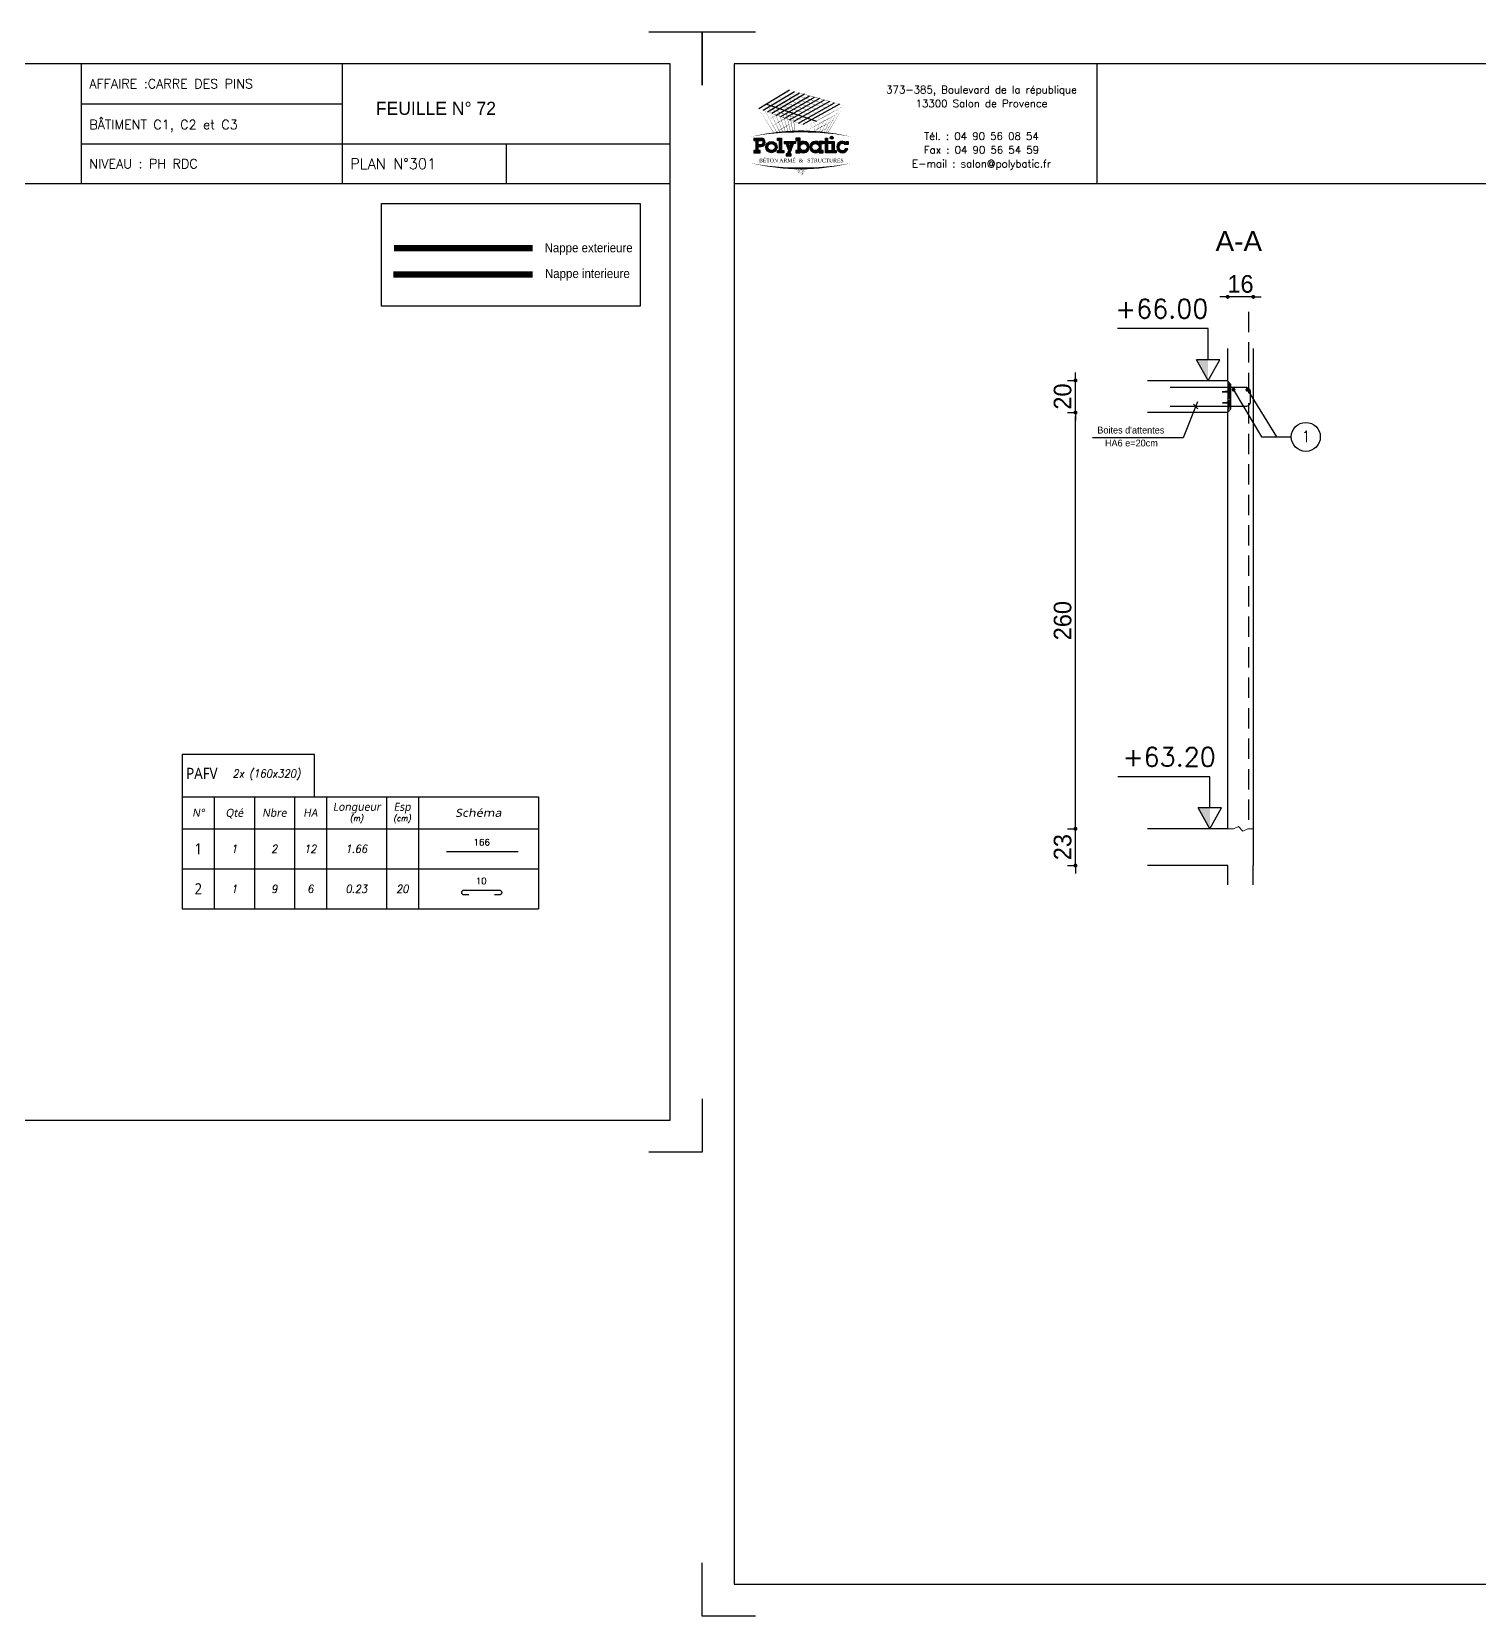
# Model space of a CAD drawing. Header units: metres. Extents: x -5618 to 118954, y -306 to 4637.
# Drawn here: x 68181 to 69085, y 604 to 1594 of the extents above; entities that cross this region are included whole.
import ezdxf
from ezdxf.enums import TextEntityAlignment as Align

# ---------------------------------------------------------------- set-up
doc = ezdxf.new("R2010")
doc.units = ezdxf.units.M
doc.linetypes.add('CACHE', pattern=[9.525, 6.35, -3.175])
doc.linetypes.add('CACHEX2', pattern=[19.05, 12.7, -6.35])
for name, color, linetype in [('COTATION', 1, 'Continuous'), ('GO-CARTOUCHE', 7, 'Continuous'), ('GO-FER-HA', 140, 'Continuous'), ('GO-TEXTE', 9, 'Continuous'), ('GO-TEXTE-FER', 3, 'Continuous'), ('K_ENT_M_Building_V.76', 7, 'Continuous'), ('STR_COTATION', 1, 'Continuous'), ('STR_STA', 30, 'Continuous'), ('STR_TS', 22, 'Continuous'), ('STR_VOI-POT', 6, 'Continuous')]:
    doc.layers.add(name, color=color, linetype=linetype)
doc.layers.add('Kofragna_forma', color=7, linetype='Continuous', lineweight=70)
doc.styles.add('GrDimensions', font='simplex.shx')
doc.styles.add('Lucida', font='LSANSI.TTF')
doc.styles.add('POLYBATIC', font='TIMES.TTF')
doc.styles.add('schéma', font='simplex.shx')
doc.styles.add('Tableau', font='romans.shx', dxfattribs={"width": 0.9, "oblique": 10})
doc.styles.add('Tableau2', font='trebuc.TTF', dxfattribs={"width": 0.9, "oblique": 10})
doc.styles.add('TEXTE', font='romans.shx')
doc.styles.add('TEXTEBA', font='ARIAL.TTF')
doc.dimstyles.new('COUPE-20', dxfattribs={"dimscale": 0.5, "dimtxt": 22, "dimasz": 5, "dimexe": 0.05, "dimexo": 0, "dimgap": 5, "dimtad": 1, "dimdec": 0, "dimdsep": 46, "dimtxsty": 'Standard', "dimblk1": 'DOT', "dimblk2": 'DOT', "dimsah": 1, "dimcen": 0, "dimdle": 150, "dimclrd": 1, "dimclre": 1, "dimclrt": 7, "dimadec": 0, "dimazin": 0, "dimtfac": 1, "dimtdec": 0, "dimtix": 1, "dimtmove": 2, "dimatfit": 3, "dimldrblk": 'DOT', "dimfxl": 0, "dimtvp": 1, "dimtolj": 1, "dimtzin": 0, "dimarcsym": 0})

# ---------------------------------------------------------------- blocks, each defined once
blk = doc.blocks.new('Désignation')
at = {"layer": 'GO-TEXTE-FER'}
for p, q in [((0, 0.8), (8.9, 0.8)), ((0, 0.8), (0, 0)), ((0.8, 0.8), (0.8, 0)), ((1.8, 0.8), (1.8, 0)), ((2.8, 0.8), (2.8, 0)), ((3.6, 0.8), (3.6, 0)), ((5.1, 0.8), (5.1, 0)), ((5.9, 0.8), (5.9, 0)), ((8.9, 0.8), (8.9, 0)), ((0, 0), (8.9, 0))]:
    blk.add_line(p, q, dxfattribs=at)
at = {"layer": 'GO-TEXTE-FER', "style": 'Tableau2', "oblique": 10}
for s, p in [('N°', (0.4, 0.4)), ('Qté', (1.3, 0.4)), ('Nbre', (2.3, 0.4)), ('HA', (3.2, 0.4)), ('Longueur', (4.356, 0.55)), ('Esp', (5.494, 0.55))]:
    blk.add_text(s, height=0.2, dxfattribs=at).set_placement(p, align=Align.MIDDLE_CENTER)
at = {"layer": 'GO-TEXTE-FER', "style": 'Tableau2', "oblique": 10, "width": 1.2}
blk.add_text('Schéma', height=0.2, dxfattribs=at).set_placement((7.4, 0.4), align=Align.MIDDLE_CENTER)
at = {"layer": 'GO-TEXTE-FER', "color": 7, "style": 'Tableau', "oblique": 10, "width": 0.9}
for s, p in [('(m)', (4.356, 0.265)), ('(cm)', (5.494, 0.265))]:
    blk.add_text(s, height=0.15, dxfattribs=at).set_placement(p, align=Align.MIDDLE_CENTER)
blk = doc.blocks.new('Barre libre')
at = {"layer": 'GO-TEXTE-FER'}
for p, q in [((0, 0), (0, -1)), ((0, 0), (8.9, 0)), ((0.8, 0), (0.8, -1)), ((1.8, 0), (1.8, -1)), ((2.8, 0), (2.8, -1)), ((3.6, 0), (3.6, -1)), ((5.1, 0), (5.1, -1)), ((5.9, 0), (5.9, -1)), ((8.9, 0), (8.9, -1)), ((0, -1), (8.9, -1))]:
    blk.add_line(p, q, dxfattribs=at)
at = {"layer": 'GO-TEXTE-FER', "color": 1}
blk.add_line((6.603, -0.563), (8.394, -0.563), dxfattribs=at)
at = {"layer": 'GO-TEXTE-FER', "style": 'Tableau2', "width": 0.9}
blk.add_attdef('NUMERO', text='', height=0.28, dxfattribs=at).set_placement((0.4, -0.5), align=Align.MIDDLE_CENTER)
at = {"layer": 'GO-TEXTE-FER', "color": 1, "style": 'Tableau'}
blk.add_attdef('Longueur', text='', height=0.16, dxfattribs=at).set_placement((7.481, -0.336), align=Align.MIDDLE_CENTER)
at = {"layer": 'GO-TEXTE-FER', "style": 'Tableau', "oblique": 10, "width": 0.9}
for tag, p in [('QUANTITE', (1.3, -0.5)), ('NOMBRE', (2.3, -0.5)), ('NUANCE', (3.2, -0.5)), ('LONGUEUR', (4.35, -0.5)), ('ESPACEMENTS', (5.5, -0.5))]:
    blk.add_attdef(tag, text='', height=0.2, dxfattribs=at).set_placement(p, align=Align.MIDDLE_CENTER)
blk = doc.blocks.new('Epingle')
at = {"layer": 'GO-TEXTE-FER'}
for p, q in [((0, 0), (0, -1)), ((0, 0), (8.9, 0)), ((0.8, 0), (0.8, -1)), ((1.8, 0), (1.8, -1)), ((2.8, 0), (2.8, -1)), ((3.6, 0), (3.6, -1)), ((5.1, 0), (5.1, -1)), ((5.9, 0), (5.9, -1)), ((8.9, 0), (8.9, -1)), ((0, -1), (8.9, -1))]:
    blk.add_line(p, q, dxfattribs=at)
at = {"layer": 'GO-TEXTE-FER', "color": 1}
blk.add_lwpolyline([(7.162, -0.65), (7.042, -0.65, -1), (7.042, -0.53), (7.922, -0.53, -1), (7.922, -0.65), (7.802, -0.65)], format="xyb", dxfattribs=at)
at = {"layer": 'GO-TEXTE-FER', "style": 'Tableau2', "width": 0.9}
blk.add_attdef('NUMERO', text='', height=0.28, dxfattribs=at).set_placement((0.4, -0.5), align=Align.MIDDLE_CENTER)
at = {"layer": 'GO-TEXTE-FER', "color": 1, "style": 'Tableau'}
blk.add_attdef('Longueur', text='', height=0.16, dxfattribs=at).set_placement((7.469, -0.303), align=Align.MIDDLE_CENTER)
at = {"layer": 'GO-TEXTE-FER', "style": 'Tableau', "oblique": 10, "width": 0.9}
for tag, p in [('QUANTITE', (1.3, -0.5)), ('NOMBRE', (2.3, -0.5)), ('NUANCE', (3.2, -0.5)), ('LONGUEUR', (4.35, -0.5)), ('ESPACEMENTS', (5.5, -0.5))]:
    blk.add_attdef(tag, text='', height=0.2, dxfattribs=at).set_placement(p, align=Align.MIDDLE_CENTER)
blk = doc.blocks.new('A$C492E529B')
for color, points in [(140, [(1.413, 0.725, 1), (1.563, 0.725, 1)]), (256, [(-0.938, 0.7), (-1.138, 0.7), (-1.138, 0.6), (-1.038, 0.6), (-1.038, 0.1), (-1.138, 0.1), (-1.138, 0), (-0.838, 0), (-0.838, 0.1), (-0.938, 0.1)]), (256, [(-0.367, 0.45), (-0.268, 0.45), (-0.268, 0.55), (-0.523, 0.55), (-0.523, 0.45), (-0.473, 0.45), (-0.543, 0.253), (-0.612, 0.45), (-0.562, 0.45), (-0.562, 0.55), (-0.818, 0.55), (-0.818, 0.45), (-0.718, 0.45), (-0.595, 0.101), (-0.648, -0.05), (-0.718, -0.05), (-0.718, -0.15), (-0.468, -0.15), (-0.468, -0.05), (-0.543, -0.05)]), (256, [(1.393, 0.55), (1.292, 0.55), (1.292, 0.7), (1.193, 0.7), (1.193, 0.55), (1.093, 0.55), (1.093, 0.45), (1.193, 0.45), (1.193, 0), (1.393, 0), (1.393, 0.1), (1.292, 0.1), (1.292, 0.45), (1.393, 0.45)]), (256, [(1.613, 0.55), (1.413, 0.55), (1.413, 0.45), (1.513, 0.45), (1.513, 0.1), (1.413, 0.1), (1.413, 0), (1.712, 0), (1.712, 0.1), (1.613, 0.1)]), (256, [(2.13, 0.4), (2.283, 0.4), (2.283, 0.55), (2.183, 0.55), (2.183, 0.487, 3.359496), (2.272, 0.2), (2.166, 0.2, -3.125802)])]:
    blk.add_hatch(color=color).paths.add_polyline_path(points)
h = blk.add_hatch(color=256)
h.paths.add_polyline_path([(-1.983, 0.1), (-2.083, 0.1), (-2.083, 0.3), (-1.933, 0.3, 1), (-1.933, 0.7), (-2.283, 0.7), (-2.283, 0.6), (-2.183, 0.6), (-2.183, 0.1), (-2.283, 0.1), (-2.283, 0), (-1.983, 0)])
h.paths.add_polyline_path([(-2.083, 0.4), (-2.083, 0.6), (-1.933, 0.6, -1), (-1.933, 0.4)], flags=16)
h = blk.add_hatch(color=256)
h.paths.add_polyline_path([(-1.158, 0.275, 1), (-1.708, 0.275, 1)])
h.paths.add_polyline_path([(-1.608, 0.275, -1), (-1.258, 0.275, -1)], flags=16)
h = blk.add_hatch(color=256)
h.paths.add_polyline_path([(-0.047, 0.487), (-0.047, 0.7), (-0.248, 0.7), (-0.248, 0.6), (-0.147, 0.6), (-0.147, 0.1), (-0.248, 0.1), (-0.248, 0), (-0.047, 0), (-0.047, 0.063, 2.12132)])
h.paths.add_polyline_path([(-0.047, 0.275, -1), (0.303, 0.275, -1)], flags=16)
h = blk.add_hatch(color=256)
h.paths.add_polyline_path([(1.073, 0.1), (0.973, 0.1), (0.973, 0.45), (1.073, 0.45), (1.073, 0.55), (0.873, 0.55), (0.873, 0.487, 2.12132), (0.873, 0.063), (0.873, 0), (1.073, 0)])
h.paths.add_polyline_path([(0.523, 0.275, -1), (0.873, 0.275, -1)], flags=16)
for p, q in [((-0.595, 0.101), (-0.718, 0.45)), ((-0.648, -0.05), (-0.595, 0.101)), ((-0.543, 0.253), (-0.612, 0.45)), ((-0.543, -0.05), (-0.367, 0.45)), ((-0.543, 0.253), (-0.473, 0.45)), ((0.873, 0.55), (0.873, 0.487)), ((1.073, 0.55), (0.873, 0.55)), ((0.873, 0.063), (0.873, 0)), ((0.973, 0.1), (0.973, 0.45)), ((0.973, 0.45), (1.073, 0.45)), ((1.073, 0.1), (0.973, 0.1)), ((1.073, 0.45), (1.073, 0.55)), ((1.073, 0), (1.073, 0.1)), ((2.166, 0.2), (2.272, 0.2)), ((0.873, 0), (1.073, 0))]:
    blk.add_line(p, q)
for points in [[(-2.283, 0.7), (-1.933, 0.7)], [(-2.283, 0.7), (-2.283, 0.6), (-2.183, 0.6), (-2.183, 0.1), (-2.283, 0.1), (-2.283, 0), (-1.983, 0), (-1.983, 0.1), (-2.083, 0.1), (-2.083, 0.3), (-1.933, 0.3)], [(-2.083, 0.4), (-2.083, 0.6), (-1.933, 0.6)], [(-2.083, 0.4), (-1.933, 0.4)], [(-1.138, 0.7), (-0.938, 0.7), (-0.938, 0.1), (-0.838, 0.1), (-0.838, 0), (-1.138, 0), (-1.138, 0.1), (-1.038, 0.1), (-1.038, 0.6), (-1.138, 0.6), (-1.138, 0.7)], [(-0.818, 0.55), (-0.562, 0.55)], [(-0.818, 0.55), (-0.818, 0.45), (-0.718, 0.45)], [(-0.612, 0.45), (-0.562, 0.45), (-0.562, 0.55)], [(-0.523, 0.55), (-0.268, 0.55), (-0.268, 0.45), (-0.367, 0.45)], [(-0.473, 0.45), (-0.523, 0.45), (-0.523, 0.55)], [(-0.248, 0.7), (-0.248, 0.6), (-0.147, 0.6), (-0.147, 0.1), (-0.248, 0.1), (-0.248, 0), (-0.047, 0), (-0.047, 0.063)], [(-0.047, 0.487), (-0.047, 0.7), (-0.248, 0.7)], [(1.093, 0.55), (1.193, 0.55), (1.193, 0.7), (1.292, 0.7), (1.292, 0.55), (1.393, 0.55), (1.393, 0.45), (1.292, 0.45), (1.292, 0.1), (1.393, 0.1), (1.393, 0), (1.193, 0), (1.193, 0.45), (1.093, 0.45)], [(1.093, 0.45), (1.093, 0.55)], [(1.413, 0.45), (1.413, 0.55), (1.613, 0.55), (1.613, 0.1), (1.712, 0.1), (1.712, 0), (1.413, 0), (1.413, 0.1), (1.513, 0.1), (1.513, 0.45), (1.413, 0.45)], [(2.183, 0.487), (2.183, 0.55), (2.283, 0.55), (2.283, 0.4), (2.13, 0.4)], [(-0.648, -0.05), (-0.718, -0.05), (-0.718, -0.15), (-0.468, -0.15), (-0.468, -0.05), (-0.543, -0.05)]]:
    blk.add_lwpolyline(points)
at = {"color": 140}
blk.add_circle((1.488, 0.725), 0.075, dxfattribs=at)
for centre, radius in [((-1.433, 0.275), 0.275), ((-1.433, 0.275), 0.175), ((0.128, 0.275), 0.175), ((0.698, 0.275), 0.175)]:
    blk.add_circle(centre, radius)
for centre, radius, start, end in [((-1.933, 0.5), 0.2, 270, 90), ((-1.933, 0.5), 0.1, 270, 90), ((0.128, 0.275), 0.275, 230.4788, 129.5212), ((0.698, 0.275), 0.275, 50.4788, 309.5212), ((2.008, 0.275), 0.275, 50.4788, 344.17338), ((2.008, 0.275), 0.175, 45.58469, 334.62307)]:
    blk.add_arc(centre, radius, start, end)
blk = doc.blocks.new('POLYBATIC')
at = {"color": 140}
for p, q in [((-0.43, 3.281), (-1.602, 2.578)), ((-1.435, 2.518), (-0.241, 3.228)), ((-1.268, 2.457), (-0.053, 3.175)), ((0.135, 3.121), (-1.101, 2.397)), ((-0.934, 2.337), (0.323, 3.068)), ((-0.767, 2.276), (0.511, 3.015)), ((-1.309, 2.754), (0.586, 2.109)), ((0.7, 2.962), (-0.6, 2.216)), ((-0.433, 2.156), (0.888, 2.908)), ((1.076, 2.855), (-0.266, 2.095)), ((-0.099, 2.035), (1.264, 2.802)), ((1.452, 2.749), (0.067, 1.974))]:
    blk.add_line(p, q, dxfattribs=at)
for points in [[(-1.016, 2.93, 0.0156, 0, 0), (-0.43, 3.281, 0, 0, 0)], [(0.122, 2.71, 0.0156, 0, 0), (-0.869, 3.018, 0, 0, 0)], [(-0.491, 1.706, 0.0136, 0, 0), (-0.869, 3.018, 0, 0, 0)], [(-0.838, 2.873, 0.0156, 0, 0), (-0.241, 3.228, 0, 0, 0)], [(0.283, 2.803, 0.0156, 0, 0), (-0.723, 3.105, 0, 0, 0)], [(-0.398, 1.71, 0.014, 0, 0), (-0.723, 3.105, 0, 0, 0)], [(-0.661, 2.816, 0.0156, 0, 0), (-0.053, 3.175, 0, 0, 0)], [(0.444, 2.896, 0.0156, 0, 0), (-0.576, 3.193, 0, 0, 0)], [(-0.309, 1.714, 0.0145, 0, 0), (-0.576, 3.193, 0, 0, 0)], [(-0.483, 2.759, 0.0156, 0, 0), (0.135, 3.121, 0, 0, 0)], [(0.605, 2.988, 0.0156, 0, 0), (-0.43, 3.281, 0, 0, 0)], [(-0.225, 1.716, 0.0149, 0, 0), (-0.43, 3.281, 0, 0, 0)], [(-0.305, 2.702, 0.0156, 0, 0), (0.323, 3.068, 0, 0, 0)], [(-0.128, 2.646, 0.0156, 0, 0), (0.511, 3.015, 0, 0, 0)], [(-1.602, 2.578, 0, 0.0156, 0), (-1.016, 2.93, 0, 0, 0)], [(-0.684, 2.246, 0.0156, 0, 0), (-1.602, 2.578, 0, 0, 0)], [(-1.031, 1.66, 0.0111, 0, 0), (-1.602, 2.578, 0, 0, 0)], [(-1.456, 2.344, 0, 0.0156, 0), (-0.923, 2.663, 0, 0, 0)], [(-0.522, 2.339, 0.0156, 0, 0), (-1.455, 2.666, 0, 0, 0)], [(-0.913, 1.673, 0.0116, 0, 0), (-1.455, 2.666, 0, 0, 0)], [(-1.435, 2.518, 0, 0.0156, 0), (-0.838, 2.873, 0, 0, 0)], [(-1.31, 2.109, 0, 0.0156, 0), (-0.831, 2.397, 0, 0, 0)], [(-0.361, 2.432, 0.0156, 0, 0), (-1.309, 2.754, 0, 0, 0)], [(-0.8, 1.684, 0.0121, 0, 0), (-1.309, 2.754, 0, 0, 0)], [(-1.268, 2.457, 0, 0.0156, 0), (-0.661, 2.816, 0, 0, 0)], [(-0.2, 2.524, 0.0156, 0, 0), (-1.162, 2.842, 0, 0, 0)], [(-0.692, 1.693, 0.0126, 0, 0), (-1.162, 2.842, 0, 0, 0)], [(-1.101, 2.397, 0, 0.0156, 0), (-0.483, 2.759, 0, 0, 0)], [(-0.039, 2.617, 0.0156, 0, 0), (-1.016, 2.93, 0, 0, 0)], [(-0.589, 1.7, 0.0131, 0, 0), (-1.016, 2.93, 0, 0, 0)], [(-0.934, 2.337, 0, 0.0156, 0), (-0.305, 2.702, 0, 0, 0)], [(-0.391, 2.983, 0, 0.0156, 0), (-0.923, 2.663, 0, 0, 0)], [(-0.352, 2.685, 0, 0.0156, 0), (-0.831, 2.397, 0, 0, 0)], [(-0.767, 2.276, 0, 0.0156, 0), (-0.128, 2.646, 0, 0, 0)], [(-0.6, 2.216, 0, 0.0156, 0), (0.05, 2.589, 0, 0, 0)], [(-0.433, 2.156, 0, 0.0156, 0), (0.227, 2.532, 0, 0, 0)], [(0.586, 2.109, 0, 0.0156, 0), (-0.361, 2.432, 0, 0, 0)], [(-0.266, 2.095, 0, 0.0156, 0), (0.405, 2.475, 0, 0, 0)], [(0.762, 2.207, 0, 0.0156, 0), (-0.2, 2.524, 0, 0, 0)], [(-0.099, 2.035, 0, 0.0156, 0), (0.582, 2.418, 0, 0, 0)], [(0.937, 2.305, 0, 0.0156, 0), (-0.039, 2.617, 0, 0, 0)], [(0.05, 2.589, 0.0156, 0, 0), (0.7, 2.962, 0, 0, 0)], [(1.113, 2.402, 0, 0.0156, 0), (0.122, 2.71, 0, 0, 0)], [(0.227, 2.532, 0.0156, 0, 0), (0.888, 2.908, 0, 0, 0)], [(1.289, 2.5, 0, 0.0156, 0), (0.283, 2.803, 0, 0, 0)], [(0.405, 2.475, 0.0156, 0, 0), (1.076, 2.855, 0, 0, 0)], [(1.465, 2.598, 0, 0.0156, 0), (0.444, 2.896, 0, 0, 0)], [(0.582, 2.418, 0.0156, 0, 0), (1.264, 2.802, 0, 0, 0)], [(1.641, 2.695, 0, 0.0156, 0), (0.605, 2.988, 0, 0, 0)], [(0.76, 2.362, 0.0156, 0, 0), (1.452, 2.749, 0, 0, 0)], [(0.781, 1.685, 0.00933, 0, 0), (1.113, 2.402, 0, 0, 0)], [(0.852, 2.095, 0.0156, 0, 0), (1.491, 2.45, 0, 0, 0)], [(0.865, 1.678, 0.0103, 0, 0), (1.289, 2.5, 0, 0, 0)], [(0.937, 2.305, 0.0156, 0, 0), (1.641, 2.695, 0, 0, 0)], [(0.942, 1.67, 0.0112, 0, 0), (1.465, 2.598, 0, 0, 0)], [(1.012, 1.663, 0.012, 0, 0), (1.641, 2.695, 0, 0, 0)], [(-1.165, 1.875, 0, 0.0156, 0), (-0.739, 2.131, 0, 0, 0)], [(-1.019, 1.641, 0, 0.0156, 0), (-0.646, 1.864, 0, 0, 0)], [(-0.312, 2.386, 0, 0.0156, 0), (-0.739, 2.131, 0, 0, 0)], [(0.234, 1.914, 0, 0.0156, 0), (-0.684, 2.246, 0, 0, 0)], [(-0.273, 2.088, 0, 0.0156, 0), (-0.646, 1.864, 0, 0, 0)], [(0.41, 2.012, 0, 0.0156, 0), (-0.522, 2.339, 0, 0, 0)], [(0.067, 1.974, 0, 0.0156, 0), (0.76, 2.362, 0, 0, 0)], [(0.213, 1.74, 0, 0.0156, 0), (0.852, 2.095, 0, 0, 0)], [(0.21, 1.716, 0.00323, 0, 0), (0.234, 1.914, 0, 0, 0)], [(0.234, 1.914, 0, 0.0156, 0), (0.937, 2.305, 0, 0, 0)], [(0.349, 1.712, 0.00465, 0, 0), (0.41, 2.012, 0, 0, 0)], [(0.447, 1.708, 0.00693, 0.0156, 0), (0.767, 1.886, 0, 0, 0)], [(0.474, 1.706, 0.00597, 0, 0), (0.586, 2.109, 0, 0, 0)], [(0.587, 1.7, 0.00718, 0, 0), (0.762, 2.207, 0, 0, 0)], [(0.68, 1.675, 0.0156, 0, 0), (1.193, 1.96, 0, 0, 0)], [(0.689, 1.693, 0.0083, 0, 0), (0.937, 2.305, 0, 0, 0)], [(0.765, 1.884, 0.0156, 0, 0), (1.342, 2.205, 0, 0, 0)], [(-1.953, 1.508, 0, 0.0781, -0.053843), (0, 1.719, 0, 0, 0)], [(-0.234, 1.79, 0, 0.00638, 0), (-0.365, 1.711, 0, 0.00638, 0)], [(1.953, 1.508, 0, 0.0781, 0.053843), (0, 1.719, 0, 0, 0)], [(0.96, 1.668, 0.00293, 0, 0), (1.044, 1.715, 0, 0, 0)], [(-1.953, 0.523, 0, 0.0781, 0.053843), (0, 0.312, 0, 0, 0)], [(0, 0, 0, 0.00381, 0), (-0.195, 0.315, 0, 0.00381, 0)], [(0, 0, 0, 0.00368, 0), (-0.171, 0.314, 0, 0.00368, 0)], [(0, 0, 0, 0.00356, 0), (-0.149, 0.314, 0, 0.00356, 0)], [(0, 0, 0, 0.00345, 0), (-0.128, 0.313, 0, 0.00345, 0)], [(0, 0, 0, 0.00334, 0), (-0.109, 0.313, 0, 0.00334, 0)], [(0, 0, 0, 0.00324, 0), (-0.09, 0.313, 0, 0.00324, 0)], [(0, 0, 0, 0.00315, 0), (-0.073, 0.313, 0, 0.00315, 0)], [(0, 0, 0, 0.00306, 0), (-0.056, 0.313, 0, 0.00306, 0)], [(0, 0, 0, 0.00306, 0), (-0.056, 0.313, 0, 0.00306, 0)], [(0, 0, 0, 0.00298, 0), (-0.041, 0.313, 0, 0.00298, 0)], [(1.953, 0.523, 0, 0.0781, -0.053843), (0, 0.312, 0, 0, 0)], [(0, 0, 0, 0.0051, 0), (0.038, 0.313, 0, 0.0051, 0)], [(0, 0, 0, 0.00425, 0), (0.127, 0.313, 0, 0.00425, 0)], [(0, 0, 0, 0.00408, 0), (0.145, 0.314, 0, 0.00408, 0)], [(0, 0, 0, 0.00392, 0), (0.162, 0.314, 0, 0.00392, 0)], [(0, 0, 0, 0.00378, 0), (0.177, 0.314, 0, 0.00378, 0)], [(0, 0, 0, 0.00365, 0), (0.191, 0.315, 0, 0.00365, 0)], [(0, 0, 0, 0.00486, 0), (0.064, 0.313, 0, 0.00486, 0)], [(0, 0, 0, 0.00464, 0), (0.087, 0.313, 0, 0.00464, 0)], [(0, 0, 0, 0.00443, 0), (0.108, 0.313, 0, 0.00443, 0)]]:
    blk.add_lwpolyline(points, format="xyseb", dxfattribs=at)
at = {"color": 5, "xscale": 0.78125, "yscale": 0.78125, "zscale": 0.78125}
blk.add_blockref('A$C492E529B', (0, 0.91), dxfattribs=at)
at = {"lineweight": 60, "style": 'POLYBATIC'}
for s, p in [('BÉTON ARMÉ', (-1.587, 0.547)), ('STRUCTURES', (0.24, 0.547))]:
    blk.add_text(s, height=0.1406, dxfattribs=at).set_placement(p)
at = {"color": 140, "style": 'POLYBATIC'}
blk.add_text('&', height=0.141, dxfattribs=at).set_placement((0, 0.547), align=Align.CENTER)
blk = doc.blocks.new('_DOT')
at = {"color": 0, "linetype": 'ByBlock'}
blk.add_line((-0.5, 0), (-1, 0), dxfattribs=at)
at = {"color": 0, "linetype": 'ByBlock', "const_width": 0.5}
blk.add_lwpolyline([(-0.25, 0, 1), (0.25, 0, 1)], format="xyb", close=True, dxfattribs=at)
blk = doc.blocks.new('*D1138')
at = {"layer": 'COTATION', "color": 1, "lineweight": -2, "ltscale": 4.5}
for p, q in [((68832.66, 1098.29), (68832.66, 1100.79)), ((68827.66, 1095.79), (68832.68, 1095.79)), ((68832.66, 1072.79), (68832.66, 1095.79)), ((68827.66, 1072.79), (68832.68, 1072.79)), ((68832.66, 1070.29), (68832.66, 1067.79))]:
    blk.add_line(p, q, dxfattribs=at)
at = {"layer": 'DEFPOINTS', "color": 0, "lineweight": -3, "ltscale": 4.5}
for p in [(68813.83, 1095.79), (68832.66, 1095.79), (68813.83, 1072.79)]:
    blk.add_point(p, dxfattribs=at)
at = {"layer": 'COTATION', "color": 1, "lineweight": -2, "ltscale": 4.5, "xscale": 2.5, "yscale": 2.5, "zscale": 2.5}
for p, rotation in [((68832.66, 1095.79), 270), ((68832.66, 1072.79), 90)]:
    blk.add_blockref('_DOT', p, dxfattribs=dict(at, rotation=rotation))
at = {"layer": 'COTATION', "color": 7, "lineweight": -3, "ltscale": 4.5, "insert": (68824.66, 1084.29), "char_height": 11, "attachment_point": 5, "rotation": 90}
blk.add_mtext('\\A1;23', dxfattribs=at)
blk = doc.blocks.new('*D1139')
at = {"layer": 'COTATION', "color": 1, "lineweight": -2, "ltscale": 4.5}
for p, q in [((68827.66, 1355.79), (68832.68, 1355.79)), ((68832.66, 1098.29), (68832.66, 1353.29)), ((68827.66, 1095.79), (68832.68, 1095.79))]:
    blk.add_line(p, q, dxfattribs=at)
at = {"layer": 'DEFPOINTS', "color": 0, "lineweight": -3, "ltscale": 4.5}
for p in [(68813.83, 1355.79), (68832.66, 1355.79), (68813.83, 1095.79)]:
    blk.add_point(p, dxfattribs=at)
at = {"layer": 'COTATION', "color": 1, "lineweight": -2, "ltscale": 4.5, "xscale": 2.5, "yscale": 2.5, "zscale": 2.5}
for p, rotation in [((68832.66, 1355.79), 90), ((68832.66, 1095.79), 270)]:
    blk.add_blockref('_DOT', p, dxfattribs=dict(at, rotation=rotation))
at = {"layer": 'COTATION', "color": 7, "lineweight": -3, "ltscale": 4.5, "insert": (68824.66, 1225.79), "char_height": 11, "attachment_point": 5, "rotation": 90}
blk.add_mtext('\\A1;260', dxfattribs=at)
blk = doc.blocks.new('*D1140')
at = {"layer": 'COTATION', "color": 1, "lineweight": -2, "ltscale": 4.5}
for p, q in [((68832.66, 1378.29), (68832.66, 1380.79)), ((68827.66, 1375.79), (68832.68, 1375.79)), ((68832.66, 1355.79), (68832.66, 1375.79)), ((68827.66, 1355.79), (68832.68, 1355.79)), ((68832.66, 1353.29), (68832.66, 1350.79))]:
    blk.add_line(p, q, dxfattribs=at)
at = {"layer": 'DEFPOINTS', "color": 0, "lineweight": -3, "ltscale": 4.5}
for p in [(68813.83, 1375.79), (68832.66, 1375.79), (68813.83, 1355.79)]:
    blk.add_point(p, dxfattribs=at)
at = {"layer": 'COTATION', "color": 1, "lineweight": -2, "ltscale": 4.5, "xscale": 2.5, "yscale": 2.5, "zscale": 2.5}
for p, rotation in [((68832.66, 1375.79), 270), ((68832.66, 1355.79), 90)]:
    blk.add_blockref('_DOT', p, dxfattribs=dict(at, rotation=rotation))
at = {"layer": 'COTATION', "color": 7, "lineweight": -3, "ltscale": 4.5, "insert": (68824.66, 1365.79), "char_height": 11, "attachment_point": 5, "rotation": 90}
blk.add_mtext('\\A1;20', dxfattribs=at)
blk = doc.blocks.new('*D1141')
at = {"layer": 'DEFPOINTS', "color": 0, "lineweight": -3, "ltscale": 4.5}
for p in [(68927.75, 1428.07), (68927.75, 1395.79, 187.69), (68943.75, 1395.79, 187.69)]:
    blk.add_point(p, dxfattribs=at)
at = {"layer": 'STR_COTATION', "color": 1, "lineweight": -2, "ltscale": 4.5}
for p, q in [((68925.25, 1428.07), (68922.75, 1428.07)), ((68927.75, 1428.08), (68927.75, 1428.09)), ((68943.75, 1428.07), (68927.75, 1428.07)), ((68943.75, 1428.08), (68943.75, 1428.09)), ((68946.25, 1428.07), (68948.75, 1428.07))]:
    blk.add_line(p, q, dxfattribs=at)
at = {"layer": 'STR_COTATION', "color": 1, "lineweight": -2, "ltscale": 4.5, "xscale": 2.5, "yscale": 2.5, "zscale": 2.5}
blk.add_blockref('_DOT', (68927.75, 1428.07), dxfattribs=at)
at = {"layer": 'STR_COTATION', "color": 1, "lineweight": -2, "ltscale": 4.5, "xscale": 2.5, "yscale": 2.5, "zscale": 2.5, "rotation": 180}
blk.add_blockref('_DOT', (68943.75, 1428.07), dxfattribs=at)
at = {"layer": 'STR_COTATION', "color": 7, "lineweight": -3, "ltscale": 4.5, "insert": (68935.75, 1436.07), "char_height": 11, "attachment_point": 5}
blk.add_mtext('\\A1;16', dxfattribs=at)
blk = doc.blocks.new('stab')
at = {"layer": 'STR_STA'}
h = blk.add_hatch(dxfattribs=at)
h.set_pattern_fill('ANSI31', color=9, scale=6.075, angle=-540, style=0)
h.set_pattern_definition([(315, (-54992.6584, 395894.73794), (-0.536959212, -0.536959212), [])])
h.paths.add_polyline_path([(8.55, 0), (6.53, -2.03), (4.9, -2.03), (4.9, 0)])
h.paths.add_polyline_path([(4.9, 0), (4.9, -2.03), (1.75, -2.03), (1.95, 0)])
h.paths.add_polyline_path([(1.41, 0), (1.73, -2.03), (-8.03, -2.03), (-7.82, 0)])
h.paths.add_polyline_path([(-8.11, -1.56), (-9.67, 0), (-8.25, 0)])
at = {"layer": 'STR_STA', "color": 1}
blk.add_lwpolyline([(-5.93, 36.01), (-5.93, 0.57), (-5.93, -11.07, 0.414214), (-2.89, -14.1), (3.18, -14.1, 0.414214), (6.22, -11.07), (6.22, 36.01)], format="xyb", dxfattribs=at)
blk.add_lwpolyline([(-7.65, -2.03), (-9.67, 0), (9.67, 0), (7.65, -2.03)], close=True, dxfattribs=at)
blk.add_lwpolyline([(-3.88, 0), (-3.68, -2.22), (-3.09, 3.47), (-3.09, 0), (3.09, 0), (3.42, -2.09), (3.94, 3.21), (3.94, 0)], dxfattribs=at)
at = {"layer": 'STR_STA', "color": 6, "linetype": 'Continuous', "const_width": 1.2}
for points in [[(-3.75, -3.69, -1), (-4.95, -3.69, -1)], [(-3.64, -12.3, -1), (-4.84, -12.3, -1)]]:
    blk.add_lwpolyline(points, format="xyb", close=True, dxfattribs=at)

msp = doc.modelspace()

# ---------------------------------------------------------------- linework, layer by layer
for p, q in [((68211.6, 1573.71), (68211.6, 1498.77)), ((68374.57, 1573.74), (68374.57, 1498.77)), ((68211.6, 1548.71), (68374.57, 1548.71)), ((68211.6, 1523.72), (68374.57, 1523.72)), ((68374.57, 1523.74), (68579.43, 1523.74)), ((68476.91, 1523.74), (68476.91, 1498.77))]:
    msp.add_line(p, q)
at = {"color": 7, "linetype": 'Continuous', "lineweight": -3}
for p, q in [((68922.92, 1388.79, 187.69), (68908.17, 1388.79, 187.69)), ((68915.55, 1375.79, 187.69), (68908.17, 1388.79, 187.69)), ((68922.92, 1388.79, 187.69), (68908.17, 1388.79, 187.69)), ((68915.55, 1375.79, 187.69), (68908.17, 1388.79, 187.69)), ((68915.55, 1375.79, 187.69), (68922.92, 1388.79, 187.69)), ((68915.55, 1375.79, 187.69), (68922.92, 1388.79, 187.69)), ((68923.98, 1108.79, 187.69), (68909.23, 1108.79, 187.69)), ((68916.6, 1095.79, 187.69), (68909.23, 1108.79, 187.69)), ((68923.98, 1108.79, 187.69), (68909.23, 1108.79, 187.69)), ((68916.6, 1095.79, 187.69), (68909.23, 1108.79, 187.69)), ((68916.6, 1095.79, 187.69), (68923.98, 1108.79, 187.69)), ((68916.6, 1095.79, 187.69), (68923.98, 1108.79, 187.69))]:
    msp.add_line(p, q, dxfattribs=at)
for points in [[(68566.09, 1593.71), (68599.42, 1593.71), (68599.42, 1560.38)], [(68599.42, 1560.38), (68599.42, 1593.71), (68632.75, 1593.71)], [(68846.07, 1573.71), (68846.07, 1498.77)], [(68579.43, 1498.77), (67629.52, 1498.77)], [(69979.28, 1498.77), (68619.42, 1498.77)], [(68599.42, 927.11), (68599.42, 893.78), (68566.09, 893.78)], [(68632.75, 603.81), (68599.42, 603.81), (68599.42, 637.14)]]:
    msp.add_lwpolyline(points)
for points in [[(67629.52, 1573.71), (67629.52, 913.78), (68579.43, 913.78), (68579.43, 1573.71)], [(68619.42, 1573.71), (68619.42, 623.81), (69979.28, 623.81), (69979.28, 1573.71)]]:
    msp.add_lwpolyline(points, close=True)
at = {"lineweight": 18, "elevation": 187.69}
msp.add_lwpolyline([(68943.75, 1095.79), (68940.28, 1095.79), (68937.26, 1094.36), (68934.51, 1097.13), (68931.35, 1095.79), (68927.75, 1095.79)], dxfattribs=at)
at = {"color": 7, "linetype": 'Continuous', "lineweight": -3}
for points in [[(68908.17, 1388.79, 187.69), (68915.55, 1375.79, 187.69), (68915.55, 1388.76, 187.69)], [(68908.17, 1388.79, 187.69), (68915.55, 1375.79, 187.69), (68915.55, 1388.76, 187.69)], [(68909.23, 1108.79, 187.69), (68916.6, 1095.79, 187.69), (68916.6, 1108.75, 187.69)], [(68909.23, 1108.79, 187.69), (68916.6, 1095.79, 187.69), (68916.6, 1108.75, 187.69)]]:
    msp.add_solid(points, dxfattribs=at)
at = {"layer": 'GO-CARTOUCHE', "color": 2, "ltscale": 3}
msp.add_line((68906.31, 1360.98, 187.69), (68909.11, 1358.01, 187.69), dxfattribs=at)
at = {"layer": 'GO-CARTOUCHE', "color": 2, "ltscale": 3, "elevation": 187.69}
msp.add_lwpolyline([(68908.91, 1362.49), (68899.94, 1340.08), (68843.24, 1340.08)], dxfattribs=at)
at = {"layer": 'GO-FER-HA', "elevation": 93.84}
for points in [[(68931.43, 1370.07), (68948.9, 1340.59), (68967.49, 1340.59)], [(68940.05, 1369.96), (68958.23, 1340.59), (68967.49, 1340.59)]]:
    msp.add_lwpolyline(points, dxfattribs=at)
at = {"layer": 'GO-FER-HA'}
msp.add_circle((68976.55, 1340.59, 93.84), 9.06, dxfattribs=at)
at = {"layer": 'GO-TEXTE-FER'}
msp.add_lwpolyline([(68274.7, 1115.74), (68357.2, 1115.74), (68357.2, 1142.17), (68274.7, 1142.17)], close=True, dxfattribs=at)
at = {"layer": 'K_ENT_M_Building_V.76', "color": 30, "linetype": 'Continuous', "lineweight": -3}
for p, q in [((68909.05, 1408.29, 187.69), (68858.89, 1408.29, 187.69)), ((68915.55, 1408.29, 187.69), (68909.05, 1408.29, 187.69)), ((68915.55, 1408.29, 187.69), (68909.05, 1408.29, 187.69)), ((68915.55, 1388.79, 187.69), (68915.55, 1408.29, 187.69)), ((68915.55, 1388.79, 187.69), (68915.55, 1408.29, 187.69)), ((68910.1, 1128.29, 187.69), (68859.06, 1128.29, 187.69)), ((68916.6, 1128.29, 187.69), (68910.1, 1128.29, 187.69)), ((68916.6, 1128.29, 187.69), (68910.1, 1128.29, 187.69)), ((68916.6, 1108.79, 187.69), (68916.6, 1128.29, 187.69)), ((68916.6, 1108.79, 187.69), (68916.6, 1128.29, 187.69))]:
    msp.add_line(p, q, dxfattribs=at)
at = {"layer": 'Kofragna_forma', "color": 4, "lineweight": -3}
for p, q in [((68927.75, 1375.79, 187.69), (68927.75, 1395.79, 187.69)), ((68943.75, 1395.79, 187.69), (68943.75, 1355.79, 187.69)), ((68877.75, 1375.79, 187.69), (68927.75, 1375.79, 187.69)), ((68927.75, 1355.79, 187.69), (68877.75, 1355.79, 187.69)), ((68927.75, 1095.79, 187.69), (68927.75, 1355.79, 187.69)), ((68943.75, 1355.79, 187.69), (68943.75, 1072.79, 187.69)), ((68927.75, 1095.79, 187.69), (68877.75, 1095.79, 187.69)), ((68927.75, 1072.79, 187.69), (68877.75, 1072.79, 187.69)), ((68927.75, 1060.79, 187.69), (68927.75, 1072.79, 187.69)), ((68943.75, 1060.79, 187.69), (68943.75, 1072.79, 187.69))]:
    msp.add_line(p, q, dxfattribs=at)
at = {"layer": 'STR_TS', "color": 7}
msp.add_lwpolyline([(68399.17, 1486.45), (68560.71, 1486.45), (68560.71, 1422.16), (68399.17, 1422.16)], close=True, dxfattribs=at)
at = {"layer": 'STR_TS', "linetype": 'CACHE', "ltscale": 2, "const_width": 4}
msp.add_lwpolyline([(68493.59, 1458.45), (68407.03, 1458.45)], dxfattribs=at)
at = {"layer": 'STR_TS', "const_width": 4}
msp.add_lwpolyline([(68493.59, 1442), (68406.47, 1442)], dxfattribs=at)
at = {"layer": 'STR_VOI-POT', "color": 1, "linetype": 'CACHEX2', "elevation": 187.69}
msp.add_lwpolyline([(68940.75, 1418.79), (68940.75, 1095.79)], dxfattribs=at)

# ---------------------------------------------------------------- block references
at = {"xscale": 16.49835000000894, "yscale": 16.49834999989253, "zscale": 16.49835000000003}
msp.add_blockref('POLYBATIC', (68661.19, 1503.09), dxfattribs=at)
at = {"layer": 'GO-FER-HA', "xscale": 25, "yscale": 25, "zscale": 25}
msp.add_blockref('Désignation', (68274.7, 1095.74), dxfattribs=at)
at = {"layer": 'GO-TEXTE-FER', "xscale": 25, "yscale": 25, "zscale": 25}
for name, p, values in [('Barre libre', (68274.7, 1095.74), {'NUMERO': '1', 'QUANTITE': '1', 'NOMBRE': '2', 'NUANCE': '12', 'Longueur': '166', 'LONGUEUR': '1.66'}), ('Epingle', (68274.7, 1070.74), {'NUMERO': '2', 'QUANTITE': '1', 'NOMBRE': '9', 'NUANCE': '6', 'Longueur': '10', 'LONGUEUR': '0.23', 'ESPACEMENTS': '20'})]:
    msp.add_blockref(name, p, dxfattribs=at).add_auto_attribs(values)
at = {"layer": 'STR_STA', "xscale": -1, "zscale": 0.001000000000004775, "rotation": 90}
msp.add_blockref('stab', (68927.75, 1365.72, 187.69), dxfattribs=at)

# ---------------------------------------------------------------- texts
at = {"style": 'schéma'}
for s, height, p in [('AFFAIRE :CARRE DES PINS', 5.8328, (68216.6, 1558.3)), ('BÂTIMENT C1, C2 et C3', 5.8328, (68216.6, 1532.74)), ('PLAN N°301', 6.666, (68379.57, 1507.89)), ('NIVEAU : PH RDC', 5.8328, (68216.6, 1508.3))]:
    msp.add_text(s, height=height, dxfattribs=at).set_placement(p)
for s, p in [('373-385, Boulevard de la république', (68773.95, 1555.18)), ('13300 Salon de Provence', (68773.95, 1546.55)), ('Tél. : 04 90 56 08 54', (68773.95, 1526.16)), ('Fax : 04 90 56 54 59', (68773.95, 1517.53)), ('E-mail : salon@polybatic.fr', (68773.95, 1508.9))]:
    msp.add_text(s, height=4.6662, dxfattribs=at).set_placement(p, align=Align.CENTER)
at = {"linetype": 'ByBlock', "lineweight": -3, "ltscale": 4.5}
msp.add_text('FEUILLE N° 72', height=8.2, dxfattribs=at).set_placement((68395.57, 1541.74))
at = {"layer": 'GO-CARTOUCHE', "color": 2, "style": 'TEXTEBA', "width": 0.9}
for s, p in [('Nappe exterieure', (68528.53, 1455.9)), ('Nappe interieure', (68527.76, 1439.81))]:
    msp.add_text(s, height=5.7024, dxfattribs=at).set_placement(p, align=Align.CENTER)
at = {"layer": 'GO-FER-HA', "style": 'TEXTE'}
msp.add_text('1', height=7.2, dxfattribs=at).set_placement((68976.76, 1340.79), align=Align.MIDDLE_CENTER)
at = {"layer": 'GO-TEXTE', "style": 'TEXTEBA'}
msp.add_text('A-A', height=12.497, dxfattribs=at).set_placement((68920.15, 1456.62, 187.69))
at = {"layer": 'GO-TEXTE', "linetype": 'Continuous', "style": 'Lucida'}
for s, p in [("Boites d'attentes", (68846.3, 1342.7, 187.69)), ('HA6 e=20cm', (68851.06, 1334.62, 187.69))]:
    msp.add_text(s, height=4.256, rotation=0.0018, dxfattribs=at).set_placement(p)
at = {"layer": 'GO-TEXTE-FER', "style": 'Tableau', "oblique": 10, "width": 0.9}
msp.add_text('2x (160x320)', height=5.0562, dxfattribs=at).set_placement((68306.11, 1127.76))
at = {"layer": 'GO-TEXTE-FER', "style": 'Tableau2', "width": 0.9}
msp.add_attdef('PAFV', text='1', height=7.08, dxfattribs=at).set_placement((68286.92, 1130.37), align=Align.MIDDLE_CENTER)
at = {"layer": 'K_ENT_M_Building_V.76', "color": 0, "linetype": 'Continuous', "lineweight": -3, "char_height": 11.7, "attachment_point": 9, "style": 'GrDimensions'}
for s, insert in [('+66.00', (68915.69, 1414.79, 187.69)), ('\\A1;+63.20', (68920.34, 1134.79, 187.69))]:
    msp.add_mtext(s, dxfattribs=dict(at, insert=insert))

# ---------------------------------------------------------------- dimensions: what is measured, and where the dimension line sits
at = {"layer": 'COTATION', "lineweight": -3, "ltscale": 4.5}
for base, p1, p2, picture, middle in [((68832.66, 1375.79, 93.84), (68813.83, 1355.79, 93.84), (68813.83, 1375.79, 93.84), '*D1140', (68824.66, 1365.79, 93.84)), ((68832.66, 1355.79, 93.84), (68813.83, 1095.79, 93.84), (68813.83, 1355.79, 93.84), '*D1139', (68824.66, 1225.79, 93.84)), ((68832.66, 1095.79, 93.84), (68813.83, 1072.79, 93.84), (68813.83, 1095.79, 93.84), '*D1138', (68824.66, 1084.29, 93.84))]:
    dim = msp.add_linear_dim(base=base, p1=p1, p2=p2, angle=90, dimstyle='COUPE-20', dxfattribs=at)
    dim.commit()
    dim.dimension.update_dxf_attribs({"geometry": picture, "text_midpoint": middle})
at = {"layer": 'STR_COTATION', "lineweight": -3, "ltscale": 4.5}
dim = msp.add_linear_dim(base=(68927.75, 1428.07), p1=(68943.75, 1395.79, 187.69), p2=(68927.75, 1395.79, 187.69), angle=180, dimstyle='COUPE-20', override={"dimfxl": 0.1}, dxfattribs=at)
dim.commit()
dim.dimension.update_dxf_attribs({"geometry": '*D1141', "text_midpoint": (68935.75, 1436.07)})

doc.saveas('drawing.dxf')
